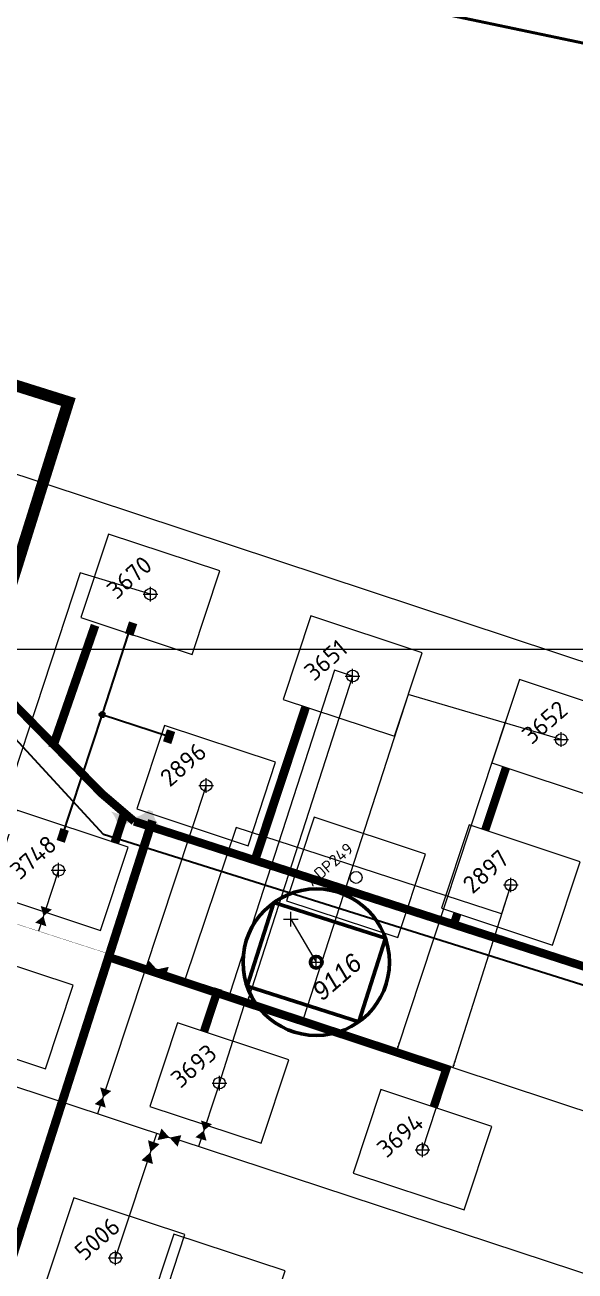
# Model space of a CAD drawing. Header units: millimetres. Extents: x 519 to 9564855, y -810 to 5021775.
# Drawn here: x 9545284 to 9545660, y 4997576 to 4998426 of the extents above; entities that cross this region are included whole.
import ezdxf

# ---------------------------------------------------------------- set-up
doc = ezdxf.new("R2010")
doc.units = ezdxf.units.MM
doc.header["$LTSCALE"] = 2
doc.header["$MEASUREMENT"] = 0
doc.header["$PDMODE"] = 2
doc.header["$PDSIZE"] = 5
doc.linetypes.add('92051501$0$GROUND1', pattern=[60, 50, -10])
doc.linetypes.add('DASHED2', pattern=[9.525, 6.35, -3.175])
for name, color, linetype in [('160 скважин на 2012 год', 7, 'Continuous'), ('164 скв. на 2011 год (измененные)', 121, 'Continuous'), ('2003-2004 Supplemental wells', 7, 'Continuous'), ('Existing roads', 41, 'Continuous'), ('OilColl&Flowlines', 3, 'Continuous'), ('Stage VII wells', 9, 'Continuous'), ('Газопровод', 4, 'Continuous'), ('МГ-земельный участок', 7, 'Continuous'), ('Скважины 2019г.', 241, 'Continuous'), ('Скважины на 2016 год.', 40, 'Continuous')]:
    doc.layers.add(name, color=color, linetype=linetype)
for name, color, linetype, lineweight in [('160 скважин на2012 год.Выкидные линии', 5, 'Continuous', 30), ('TX_OIL_New Steel', 244, 'Continuous', 50), ('ПСО_TX-OIL-Proect.', 224, 'Continuous', 30), ('Скважины на 2026', 222, 'Continuous', 50), ('ТХ_Проект. НГ', 244, 'g_122_n', 50), ('Электро', 1, 'Continuous', 30), ('Электроснаб', 1, 'Continuous', 18), ('Электроснабжене', 1, 'Continuous', 18)]:
    doc.layers.add(name, color=color, linetype=linetype, lineweight=lineweight)
doc.styles.add('Elect', font='isocpeur.ttf')
doc.styles.add('Line_GUGK', font='')
doc.styles.get('Line_GUGK').set_extended_font_data('Bm431', italic=True)
doc.linetypes.add('g_122_n', pattern='A,2,-2,3,-0.6,["Н",Line_GUGK,S=2,R=0,X=0,Y=-1],-3,3,-2,8,-2,8,-2,6', length=41.6)

msp = doc.modelspace()

# ---------------------------------------------------------------- hatches: boundary and pattern name
at = {"layer": 'Existing roads', "lineweight": 0}
h = msp.add_hatch(color=256, dxfattribs=at)
h.paths.add_polyline_path([(9545349.0229, 4997878.98933), (9545347.43567, 4997879.5861, 0.155118741), (9545342.90301, 4997889.12311), (9545351.45861, 4997886.36997)])
h.paths.add_polyline_path([(9545350.54861, 4997878.41571), (9545349.0229, 4997878.98933), (9545351.45861, 4997886.36997), (9545360.25454, 4997883.53949, 0.161550784)])
h = msp.add_hatch(color=256, dxfattribs=at)
h.paths.add_polyline_path([(9545369.90119, 4997889.71247), (9545371.48843, 4997889.11571, 0.155118741), (9545376.02108, 4997879.5787), (9545367.46549, 4997882.33184)])
h.paths.add_polyline_path([(9545368.37549, 4997890.2861), (9545369.90119, 4997889.71247), (9545367.46549, 4997882.33184), (9545358.66955, 4997885.16232, 0.161550784)])
at = {"layer": 'Электро'}
for points in [[(9545352.49436, 4998010.7532), (9545358.10659, 4998008.89622), (9545360.81382, 4998017.07807), (9545355.20159, 4998018.93506)], [(9545352.49436, 4998010.7532), (9545358.10659, 4998008.89622), (9545360.81382, 4998017.07807), (9545355.20159, 4998018.93506)], [(9545378.42354, 4997937.06406), (9545384.03577, 4997935.20707), (9545386.743, 4997943.38893), (9545381.13077, 4997945.24592)], [(9545378.42354, 4997937.06406), (9545384.03577, 4997935.20707), (9545386.743, 4997943.38893), (9545381.13077, 4997945.24592)], [(9545305.75713, 4997869.71256), (9545311.36937, 4997867.85558), (9545314.0766, 4997876.03744), (9545308.46436, 4997877.89442)], [(9545305.75713, 4997869.71256), (9545311.36937, 4997867.85558), (9545314.0766, 4997876.03744), (9545308.46436, 4997877.89442)]]:
    msp.add_hatch(color=256, dxfattribs=at).paths.add_polyline_path(points)
h = msp.add_hatch(color=256, dxfattribs=at)
edge = h.paths.add_edge_path()
edge.add_arc((9545336.91309, 4997955.29877), 1.80448, 0, 360)
at = {"layer": 'Электроснаб', "lineweight": 0}
msp.add_hatch(color=1, dxfattribs=at).paths.add_polyline_path([(9545378.42354, 4997937.06406), (9545384.03577, 4997935.20707), (9545386.743, 4997943.38893), (9545381.13077, 4997945.24592)])
msp.add_hatch(color=1, dxfattribs=at).paths.add_polyline_path([(9545378.42354, 4997937.06406), (9545384.03577, 4997935.20707), (9545386.743, 4997943.38893), (9545381.13077, 4997945.24592)])
at = {"layer": 'Электроснабжене', "lineweight": 0}
msp.add_hatch(color=1, dxfattribs=at).paths.add_polyline_path([(9545378.42354, 4997937.06406), (9545384.03577, 4997935.20707), (9545386.743, 4997943.38893), (9545381.13077, 4997945.24592)])
msp.add_hatch(color=1, dxfattribs=at).paths.add_polyline_path([(9545378.42354, 4997937.06406), (9545384.03577, 4997935.20707), (9545386.743, 4997943.38893), (9545381.13077, 4997945.24592)])

# ---------------------------------------------------------------- linework, layer by layer
at = {"layer": '160 скважин на 2012 год', "color": 0, "linetype": 'ByBlock', "lineweight": 0, "elevation": 0.00005}
for points in [[(9545322.39218, 4998021.4859), (9545398.3727, 4997996.34532), (9545417.22814, 4998053.33072), (9545341.24761, 4998078.4713)], [(9545259.69218, 4997833.0859), (9545335.6727, 4997807.94532), (9545354.52814, 4997864.93072), (9545278.54761, 4997890.0713)]]:
    msp.add_lwpolyline(points, close=True, dxfattribs=at)
at = {"layer": '160 скважин на 2012 год', "color": 0, "linetype": 'ByBlock', "lineweight": 0}
for centre in [(9545369.8, 4998037.5), (9545307.1, 4997849.1)]:
    msp.add_circle(centre, 4, dxfattribs=at)
for p in [(9545369.8, 4998037.5), (9545307.1, 4997849.1)]:
    msp.add_point(p, dxfattribs=at)
at = {"layer": '160 скважин на2012 год.Выкидные линии', "color": 3, "linetype": 'ByBlock', "lineweight": 0, "ltscale": 80}
for points in [[(9545369.8, 4998037.5), (9545321.76, 4998052.06234), (9545246.38867, 4997822.73606)], [(9545307.1, 4997849.1), (9545293.47309, 4997807.50344)]]:
    msp.add_lwpolyline(points, dxfattribs=at)
at = {"layer": '164 скв. на 2011 год (измененные)', "color": 0, "linetype": 'ByBlock', "lineweight": 0}
msp.add_lwpolyline([(9545222.18202, 4997738.7776), (9545298.16255, 4997713.63702), (9545317.01798, 4997770.62241), (9545241.03745, 4997795.76299)], close=True, dxfattribs=at)
at = {"layer": '2003-2004 Supplemental wells', "color": 0, "linetype": 'ByBlock', "lineweight": 0}
msp.add_lwpolyline([(9545298.58202, 4997568.5776), (9545374.56254, 4997543.43702), (9545393.41798, 4997600.42241), (9545317.43745, 4997625.56299)], close=True, dxfattribs=at)
msp.add_circle((9545346, 4997584.5), 4, dxfattribs=at)
msp.add_point((9545346, 4997584.5), dxfattribs=at)
at = {"layer": 'Existing roads', "color": 0, "linetype": 'ByBlock', "lineweight": 0, "ltscale": 80}
msp.add_line((9533000, 4998000), (9548000, 4998000), dxfattribs=at)
at = {"layer": 'Existing roads', "linetype": 'ByBlock', "lineweight": 0, "ltscale": 80, "const_width": 6, "elevation": 0.00005}
for points in [[(9545302.98866, 4997932.625), (9545332.02301, 4998016.20365)], [(9545345.42237, 4997867.51056), (9545352.18794, 4997888.13598)]]:
    msp.add_lwpolyline(points, dxfattribs=at)
at = {"layer": 'Existing roads', "lineweight": 0, "const_width": 5.7, "flags": 128}
for points in [[(9545259.8, 4997979.6), (9545336.52994, 4997901.43512), (9545358.8, 4997882.4)], [(9545358.8, 4997882.4), (9546004.64496, 4997674.11645)]]:
    msp.add_lwpolyline(points, dxfattribs=at)
at = {"layer": 'Existing roads', "color": 8, "linetype": 'ByBlock', "lineweight": 0, "ltscale": 80, "const_width": 6}
msp.add_lwpolyline([(9545441.67317, 4997857.30951), (9545475.88102, 4997960.60155)], dxfattribs=at)
at = {"layer": 'Existing roads', "color": 8, "lineweight": 0, "const_width": 5.7, "elevation": -0.00004, "flags": 128}
for points in [[(9545612.5856, 4997919.08774), (9545598.35433, 4997876.41308)], [(9545579.37297, 4997819.49451), (9545577.68072, 4997814.42002)]]:
    msp.add_lwpolyline(points, dxfattribs=at)
at = {"layer": 'Existing roads', "linetype": 'ByBlock', "lineweight": 0, "ltscale": 80, "const_width": 6}
msp.add_lwpolyline([(9545078.68768, 4996970.94202), (9545371.1545, 4997882.99985)], dxfattribs=at)
at = {"layer": 'Existing roads', "color": 8, "lineweight": 0, "const_width": 5.7, "flags": 128}
for points in [[(9545572.78436, 4997713.26764), (9545341.27324, 4997789.81512)], [(9545406.52011, 4997739.30747), (9545416.13526, 4997768.34084)], [(9545563.1692, 4997687.19498), (9545572.78436, 4997716.22836)]]:
    msp.add_lwpolyline(points, dxfattribs=at)
at = {"layer": 'OilColl&Flowlines', "lineweight": 0}
for p, q in [((9544005.39403, 4998122.37996, 0), (9545389.66365, 4997664.35022, 0)), ((9545407.9, 4997906.9), (9545333.76465, 4997682.84619, 0)), ((9545346, 4997584.5), (9545374.12248, 4997669.49251, 0))]:
    msp.add_line(p, q, dxfattribs=at)
at = {"layer": 'OilColl&Flowlines', "lineweight": 0, "ltscale": 25}
msp.add_line((9545495.43295, 4997985.51321), (9545424.05395, 4997764.87644), dxfattribs=at)
at = {"layer": 'OilColl&Flowlines', "lineweight": 0, "ltscale": 50}
msp.add_line((9545507.9, 4997981.6), (9545495.43295, 4997985.51321), dxfattribs=at)
at = {"layer": 'OilColl&Flowlines', "linetype": 'ByBlock', "lineweight": 0, "ltscale": 25}
for p, q in [((9545545.87184, 4997969.02464), (9545474.42982, 4997748.19308)), ((9545650.3, 4997938.2), (9545545.87184, 4997969.02464)), ((9545428.27685, 4997878.23569), (9545393.57041, 4997774.9719)), ((9545609.62451, 4997819.23342), (9545428.27685, 4997878.23569)), ((9545416.9, 4997703.8), (9545402.66337, 4997660.51926))]:
    msp.add_line(p, q, dxfattribs=at)
at = {"layer": 'OilColl&Flowlines', "linetype": 'ByBlock', "lineweight": 0}
msp.add_line((9545389.8498, 4997664.73412), (9545787.90564, 4997533.7989), dxfattribs=at)
at = {"layer": 'OilColl&Flowlines', "color": 3, "linetype": 'ByBlock', "lineweight": 0, "ltscale": 80, "const_width": 0.2, "elevation": -24.6293}
msp.add_lwpolyline([(9545374.20897, 4997781.38398), (9542535.24084, 4998699.83943)], dxfattribs=at)
at = {"layer": 'OilColl&Flowlines', "lineweight": 0}
for points in [[(9545294.95992, 4997812.06544, 8, 0, 0), (9545296.84272, 4997817.78933, 0, 8, 0), (9545298.71009, 4997823.46631, 8, 8, 0)], [(9545404.34759, 4997665.63944, 8, 0, 0), (9545406.23038, 4997671.36333, 0, 8, 0), (9545408.09775, 4997677.04031, 8, 8, 0)]]:
    msp.add_lwpolyline(points, format="xyseb", dxfattribs=at)
at = {"layer": 'OilColl&Flowlines', "lineweight": 0, "elevation": 0}
msp.add_lwpolyline([(9545335.56827, 4997688.26349, 8, 0, 0), (9545337.45107, 4997693.98738, 0, 8, 0), (9545339.31844, 4997699.66435, 8, 8, 0)], format="xyseb", dxfattribs=at)
at = {"layer": 'OilColl&Flowlines', "lineweight": 0}
for points in [[(9545366.13429, 4997779.64625, -24.6293), (9545368.67177, 4997787.52369, -24.6293), (9545374.2251, 4997781.38745, -24.6293)], [(9545379.77843, 4997775.25121, -24.6293), (9545374.2251, 4997781.38745, -24.6293), (9545382.3159, 4997783.12865, -24.6293)], [(9545374.75486, 4997664.92461, 0), (9545377.35463, 4997672.78171, 0), (9545382.8592, 4997666.60169, 0)], [(9545368.19159, 4997664.74088, 0), (9545376.04869, 4997662.14111, 0), (9545369.86867, 4997656.63654, 0)], [(9545388.36376, 4997660.42167, 0), (9545382.8592, 4997666.60169, 0), (9545390.96354, 4997668.27877, 0)], [(9545363.68865, 4997651.13197, 0), (9545369.86867, 4997656.63654, 0), (9545371.54575, 4997648.5322, 0)]]:
    msp.add_solid(points, dxfattribs=at)
at = {"layer": 'Stage VII wells', "color": 0, "linetype": 'ByBlock', "lineweight": 0}
msp.add_lwpolyline([(9545360.48202, 4997890.9776), (9545436.46254, 4997865.83702), (9545455.31798, 4997922.82241), (9545379.33745, 4997947.96299)], close=True, dxfattribs=at)
msp.add_circle((9545407.9, 4997906.9), 4, dxfattribs=at)
at = {"layer": 'Stage VII wells', "color": 0, "linetype": 'ByBlock', "lineweight": 0, "ltscale": 80}
msp.add_point((9545407.9, 4997906.9), dxfattribs=at)
at = {"layer": 'TX_OIL_New Steel', "color": 3, "linetype": 'ByBlock', "lineweight": 0, "ltscale": 1.5}
for p, q in [((9545507.9, 4997981.6), (9545436.458, 4997760.76849)), ((9545612.35428, 4997950.7549), (9545538.2686, 4997727.05111)), ((9545615.9, 4997839), (9545576.35408, 4997714.43805)), ((9545372.8166, 4997781.8451, -24.6293), (9545912.89499, 4997602.98324, -24.6293)), ((9545416.9, 4997703.8), (9545435.18081, 4997761.19147)), ((9545555.6, 4997658.3), (9545574.29029, 4997715.12153, -24.6293))]:
    msp.add_line(p, q, dxfattribs=at)
at = {"layer": 'Газопровод', "color": 132, "linetype": '92051501$0$GROUND1', "lineweight": 100, "const_width": 8}
msp.add_lwpolyline([(9538208.05719, 4999245.47995), (9538499.86844, 4999175.86436), (9538971.78223, 4999062.66574), (9539486.46585, 4999058.55934), (9539888.95267, 4999055.3481), (9540053.08435, 4998999.55479), (9541126.88452, 4999047.4904), (9541383.70351, 4998955.42621), (9541415.32969, 4999043.64948), (9541562.32872, 4998990.95352), (9541638.08906, 4999030.21862), (9542360.14316, 4998997.38363), (9542560.60032, 4998933.78826), (9542840.89936, 4999015.69811), (9543420.27442, 4998806.1659), (9543796.43093, 4998670.12811), (9544078.54831, 4998568.09977), (9544326.16537, 4998478.54853), (9544361.18195, 4998467.56086), (9544552.00801, 4998407.68251), (9544933.66012, 4998287.92581), (9545313.78318, 4998168.6489), (9545154.73463, 4997661.77778), (9545137.40509, 4997667.2452)], dxfattribs=at)
at = {"layer": 'МГ-земельный участок', "color": 0, "linetype": 'DASHED2', "lineweight": 25, "ltscale": 5, "const_width": 2}
msp.add_lwpolyline([(9522167.80801, 4999999.48247), (9521654, 5002362), (9522840, 5002532), (9525642, 5002155), (9528521, 5002235), (9531281, 5003464), (9533105, 5001043), (9546614, 4998215), (9544978, 4995525), (9543652, 4996420), (9539605, 4995735), (9529554.6705, 4998798.09585), (9529554.71722, 4998845.23995), (9529525.402, 4998845.269), (9529525.36994, 4998882.97318), (9529309.91997, 4998882.84552), (9526935, 5000017), (9526935, 4999132), (9522906, 5001105), (9522683.367, 5000265.06642), (9522496, 5000315)], close=True, dxfattribs=at)
at = {"layer": 'ПСО_TX-OIL-Proect.', "color": 0, "lineweight": 0, "ltscale": 5, "elevation": 3.09902}
for points in [[(9545436.91333, 4997762.103, 1.6, 0, 0), (9545437.37098, 4997763.5115, 0, 1.6, 0), (9545437.82898, 4997764.92109, 1.6, 1.6, 0)], [(9545538.72392, 4997728.38562, 1.6, 0, 0), (9545539.18157, 4997729.79412, 0, 1.6, 0), (9545539.63957, 4997731.2037, 1.6, 1.6, 0)], [(9545576.8094, 4997715.77256, 1.6, 0, 0), (9545577.26705, 4997717.18105, 0, 1.6, 0), (9545577.72506, 4997718.59064, 1.6, 1.6, 0)]]:
    msp.add_lwpolyline(points, format="xyseb", dxfattribs=at)
at = {"layer": 'ПСО_TX-OIL-Proect.', "color": 0, "lineweight": 0, "ltscale": 5}
for points in [[(9545434.70477, 4997759.76146, 1.6, 0, 0), (9545434.24712, 4997758.35297, 0, 1.6, 0), (9545433.78911, 4997756.94338, 1.6, 1.6, 0)], [(9545573.76569, 4997713.54693, 1.6, 0, 0), (9545573.30804, 4997712.13844, 0, 1.6, 0), (9545572.85004, 4997710.72885, 1.6, 1.6, 0)]]:
    msp.add_lwpolyline(points, format="xyseb", dxfattribs=at)
at = {"layer": 'Скважины 2019г.', "color": 5, "linetype": 'ByBlock', "lineweight": 0, "ltscale": 50}
msp.add_line((9545615.9, 4997839), (9545609.62451, 4997819.23342), dxfattribs=at)
at = {"layer": 'Скважины 2019г.', "color": 0, "linetype": 'ByBlock', "lineweight": 0}
for points in [[(9545460.49664, 4997965.69649), (9545536.44031, 4997940.54576), (9545555.30336, 4997997.50351), (9545479.35969, 4998022.65424)], [(9545602.89664, 4997922.29649), (9545678.84031, 4997897.14576), (9545697.70336, 4997954.10351), (9545621.75969, 4997979.25424)], [(9545568.49664, 4997823.09649), (9545644.44031, 4997797.94576), (9545663.30336, 4997854.90351), (9545587.35969, 4997880.05424)], [(9545369.49664, 4997687.89649), (9545445.44031, 4997662.74576), (9545464.30336, 4997719.70351), (9545388.35969, 4997744.85424)], [(9545508.19664, 4997642.39649), (9545584.14031, 4997617.24576), (9545603.00336, 4997674.20351), (9545527.05969, 4997699.35424)]]:
    msp.add_lwpolyline(points, close=True, dxfattribs=at)
for centre in [(9545507.9, 4997981.6), (9545650.3, 4997938.2), (9545615.9, 4997839), (9545416.9, 4997703.8), (9545555.6, 4997658.3)]:
    msp.add_circle(centre, 4, dxfattribs=at)
for p in [(9545507.9, 4997981.6), (9545650.3, 4997938.2), (9545615.9, 4997839), (9545416.9, 4997703.8), (9545555.6, 4997658.3)]:
    msp.add_point(p, dxfattribs=at)
at = {"layer": 'Скважины на 2016 год.', "color": 254, "lineweight": 0, "true_color": 0xfeeab9}
for points in [[(9545462.78202, 4997828.27759), (9545538.76255, 4997803.13701), (9545557.61798, 4997860.12241), (9545481.63745, 4997885.26299)], [(9545366.98202, 4997543.77759), (9545442.96255, 4997518.63701), (9545461.81798, 4997575.62241), (9545385.83745, 4997600.76299)]]:
    msp.add_lwpolyline(points, close=True, dxfattribs=at)
msp.add_circle((9545510.2, 4997844.2), 4.0951, dxfattribs=at)
at = {"layer": 'Скважины на 2026', "lineweight": 0}
msp.add_line((9545465.8, 4997815.6), (9545483.05, 4997786.3), dxfattribs=at)
at = {"layer": 'Скважины на 2026', "linetype": 'ByBlock', "ltscale": 50}
msp.add_lwpolyline([(9545435.82913, 4997769.86257), (9545512.05178, 4997745.57044), (9545530.27087, 4997802.73743), (9545454.04822, 4997827.02956)], close=True, dxfattribs=at)
msp.add_circle((9545483.05, 4997786.3), 50, dxfattribs=at)
at = {"layer": 'Скважины на 2026', "linetype": 'ByBlock'}
msp.add_circle((9545483.05, 4997786.3), 4, dxfattribs=at)
at = {"layer": 'Скважины на 2026', "linetype": 'ByBlock', "lineweight": 0}
for p in [(9545465.8, 4997815.6), (9545483.05, 4997786.3)]:
    msp.add_point(p, dxfattribs=at)
at = {"layer": 'ТХ_Проект. НГ', "color": 5, "lineweight": 0, "ltscale": 0.3}
msp.add_line((9545004.56381, 4998209.92376), (9546138.68093, 4997834.93272), dxfattribs=at)
at = {"layer": 'Электро', "ltscale": 25}
msp.add_line((9545337.04455, 4997955.70335), (9545354.78758, 4998010.3108), dxfattribs=at)
at = {"layer": 'Электро', "ltscale": 50}
for p, q in [((9545337.7, 4997873.4), (9545254.4, 4997964)), ((9545988.10205, 4997669.03555), (9545337.7, 4997873.4))]:
    msp.add_line(p, q, dxfattribs=at)
at = {"layer": 'Электро', "ltscale": 0.5}
for p, q in [((9545308.82722, 4997870.15466), (9545337.04455, 4997955.70335)), ((9545336.91309, 4997955.29877), (9545382.28354, 4997940.55701))]:
    msp.add_line(p, q, dxfattribs=at)
at = {"layer": 'Электро'}
msp.add_circle((9545336.91309, 4997955.29877), 1.80448, dxfattribs=at)
at = {"layer": 'Электроснаб', "color": 1, "lineweight": 0, "ltscale": 0.5}
msp.add_line((9545356.52882, 4997949.07434), (9545382.28354, 4997940.55701), dxfattribs=at)
at = {"layer": 'Электроснабжене', "color": 1, "lineweight": 0, "ltscale": 0.5}
msp.add_line((9545356.52882, 4997949.07434), (9545382.28354, 4997940.55701), dxfattribs=at)

# ---------------------------------------------------------------- texts
at = {"layer": '160 скважин на 2012 год', "color": 0, "linetype": 'ByBlock', "lineweight": 0, "style": 'Elect'}
for s, p in [('3670', (9545346.67307, 4998033.31999)), ('3748', (9545280.65143, 4997841.9355))]:
    msp.add_text(s, height=12, rotation=41, dxfattribs=at).set_placement(p)
at = {"layer": '2003-2004 Supplemental wells', "color": 0, "linetype": 'ByBlock', "lineweight": 0, "style": 'Elect'}
msp.add_text('5006', height=12, rotation=41, dxfattribs=at).set_placement((9545324.72736, 4997581.88847))
at = {"layer": 'Stage VII wells', "color": 0, "linetype": 'ByBlock', "lineweight": 0, "style": 'Elect'}
msp.add_text('2896', height=12, rotation=41, dxfattribs=at).set_placement((9545383.05032, 4997905.31836))
at = {"layer": 'Скважины 2019г.', "color": 0, "linetype": 'ByBlock', "lineweight": 0, "style": 'Elect'}
for s, p in [('3651', (9545481.45158, 4997977.55056)), ('3652', (9545630.09219, 4997934.35256)), ('2897', (9545589.68236, 4997832.36219)), ('3693', (9545390.35988, 4997699.72728)), ('3694', (9545531.04959, 4997652.1626))]:
    msp.add_text(s, height=12, rotation=41, dxfattribs=at).set_placement(p)
at = {"layer": 'Скважины на 2016 год.', "color": 254, "lineweight": 0, "true_color": 0xfeeab9, "style": 'Elect'}
msp.add_text('ADP249', height=8, rotation=41, dxfattribs=at).set_placement((9545480.37647, 4997837.47627))
at = {"layer": 'Скважины на 2026', "linetype": 'ByBlock', "style": 'Line_GUGK'}
msp.add_text('9116', height=12.5, rotation=41, dxfattribs=at).set_placement((9545487.20466, 4997759.35423))

doc.saveas('drawing.dxf')
